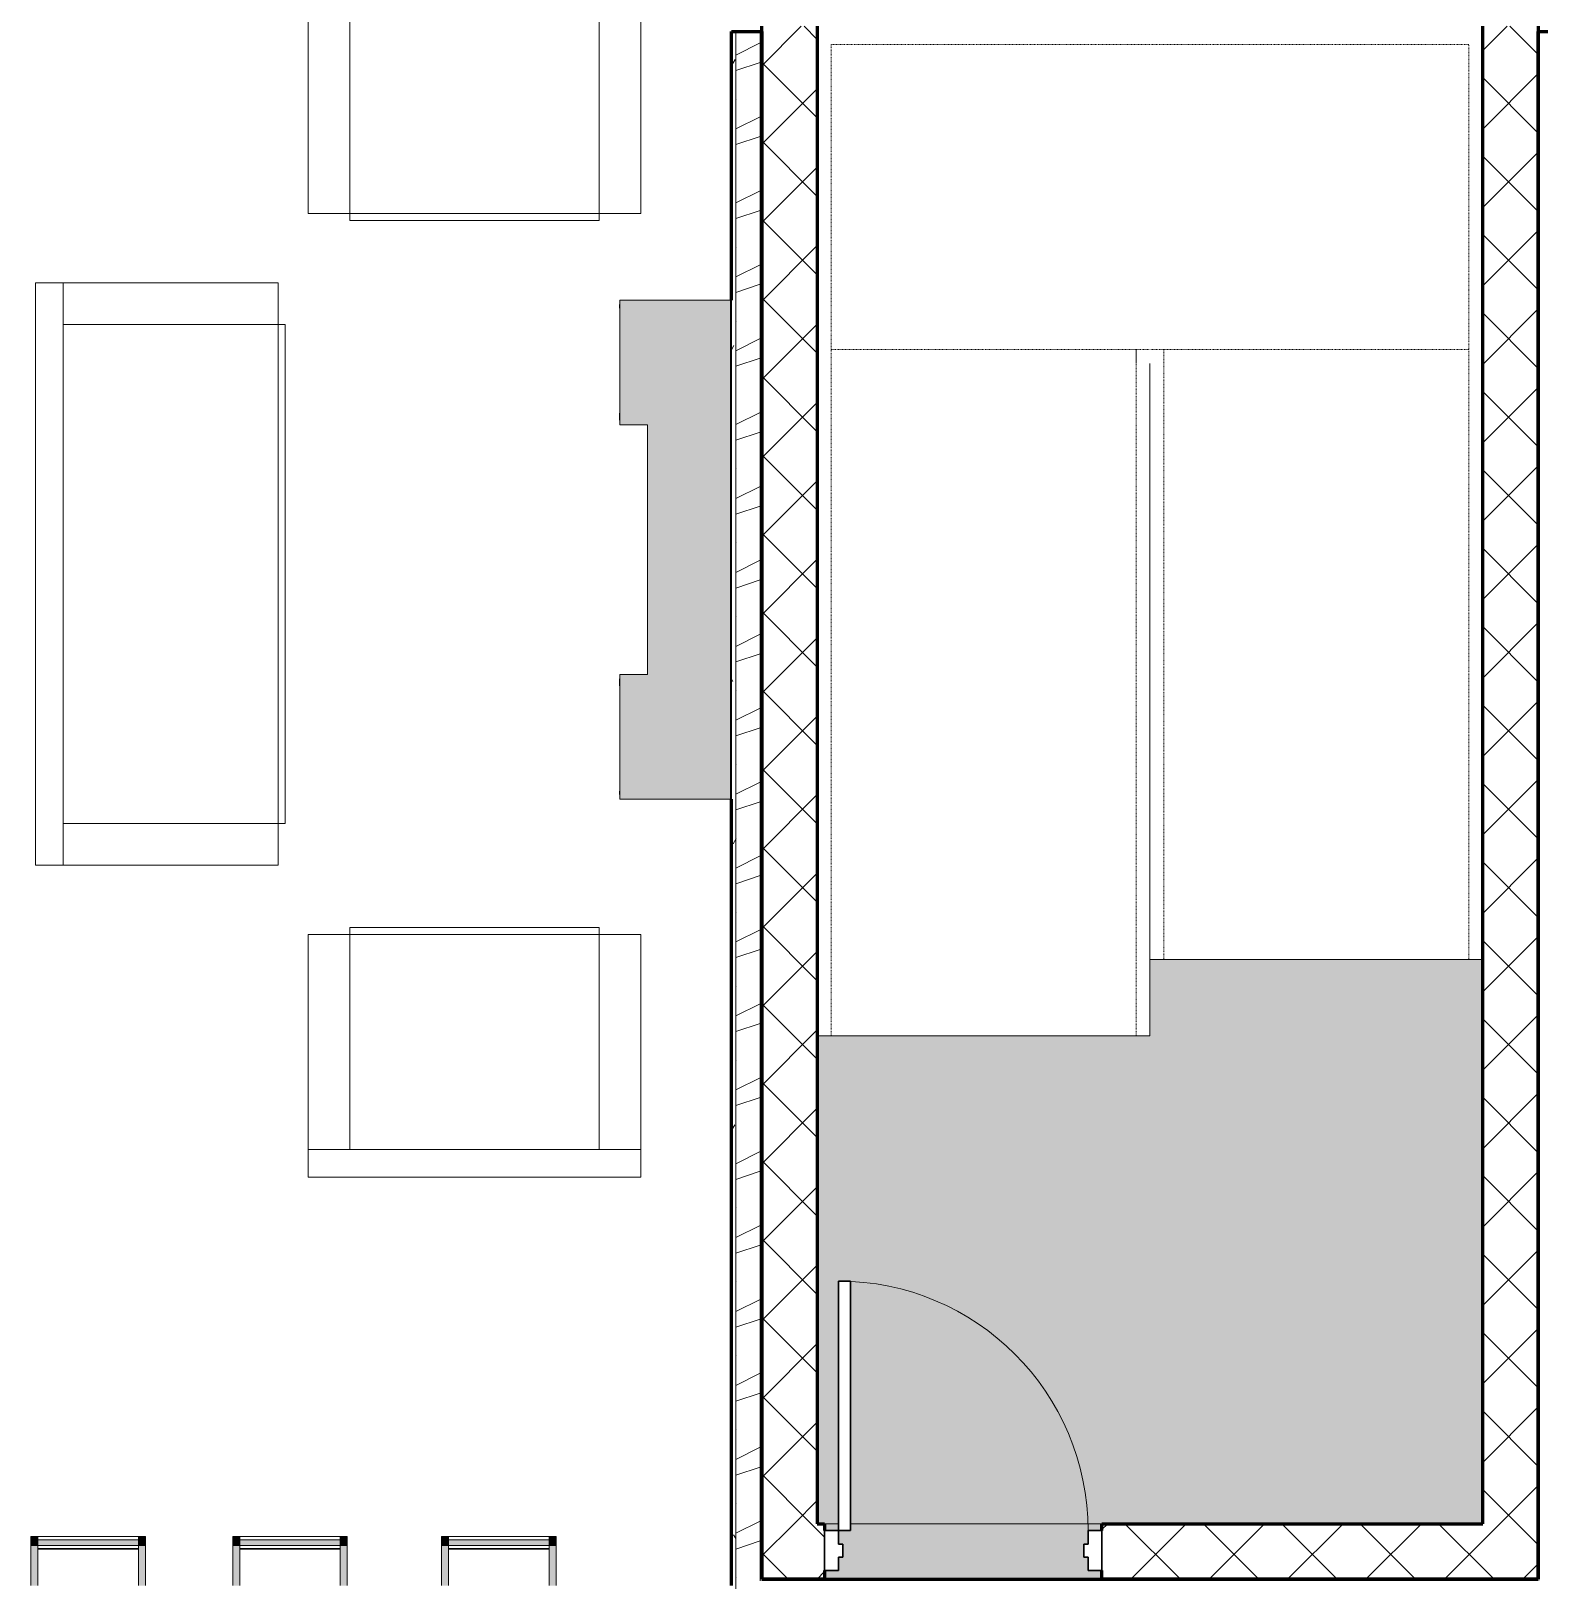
# Model space of a CAD drawing. Header units: inches. Extents: x -4061 to -1937, y 10959 to 12323.
# Drawn here: x -2741.8 to -2524.2, y 11853.1 to 12076.5 of the extents above; entities that cross this region are included whole.
import ezdxf

# ---------------------------------------------------------------- set-up
doc = ezdxf.new("R2010")
doc.units = ezdxf.units.IN
doc.header["$MEASUREMENT"] = 0
doc.linetypes.add('Overhead 1_16_', pattern=[0.101562, 0.0625, -0.039062])
for name, color, linetype, lineweight in [('0-1', 7, 'Continuous', 5), ('0-2', 250, 'Continuous', 9), ('0-5', 7, 'Continuous', 18), ('A-DOOR-1', 250, 'Continuous', 9), ('A-DOOR-2', 50, 'Continuous', 30), ('A-DOOR-FRAM-1', 50, 'Continuous', 30), ('A-FLOR-2', 7, 'Continuous', 18), ('A-FLOR-3', 253, 'Continuous', 18), ('A-WALL', 113, 'Continuous', 18), ('A-WALL-10', 113, 'Continuous', 60), ('A-WALL-2', 10, 'Continuous', 60), ('A-WALL-3', 7, 'Continuous', 18), ('A-WALL-4', 254, 'Continuous', 5), ('A-WALL-PATT-5', 252, 'Continuous', 9), ('A-WALL-PATT-6', 111, 'Continuous', 9), ('I-FURN', 30, 'Continuous', 9), ('I-FURN-1', 250, 'Continuous', 9), ('I-FURN-2', 71, 'Continuous', 9), ('I-FURN-3', 53, 'Continuous', 9), ('S-STRS-MBND-1', 250, 'Overhead 1_16_', 9)]:
    doc.layers.add(name, color=color, linetype=linetype, lineweight=lineweight)
pattern_1 = [(45, (0, 0), (-5.656854, 5.656854), []), (135, (0, 0), (-5.656854, -5.656854), [])]

# ---------------------------------------------------------------- blocks, each defined once
blk = doc.blocks.new('Bar_Stool_6722_1_ - Bar_Stool_6722_1_-V7-ENLARGED RCP - 2ND FLOOR PLAN - EAST')
at = {"layer": 'I-FURN-2'}
for points in [[(1, 20.63), (0, 20.63), (0, 20.14), (1, 20.14)], [(0, 20.14), (0, 20.13), (1, 20.14)], [(16.5, 20.63), (15.5, 20.63), (15.5, 20.14), (16.5, 20.14)], [(15.5, 20.14), (15.5, 20.13), (16.5, 20.14)], [(0, 7.07), (0, 1.3), (1, 1.3), (1, 7.07)], [(15.5, 7.07), (15.5, 1.3), (16.5, 1.3), (16.5, 7.07), (16, 7.07)], [(0, 1.3), (0, 0.75), (1, 0.75), (1, 1.3)], [(0, 0.75), (0, 0), (1, 0), (1, 0.75)], [(1, 1.3), (1, 0.46), (15.5, 0.46), (15.5, 1.3), (11.84, 1.3)], [(15.5, 1.3), (15.5, 0.75), (16.5, 0.75), (16.5, 1.3), (16, 1.3)], [(15.5, 0.75), (15.5, 0), (16.5, 0), (16.5, 0.75), (16, 0.75)]]:
    blk.add_hatch(color=256, dxfattribs=at).paths.add_polyline_path(points, flags=0)
at = {"layer": 'I-FURN-1'}
for p, q in [((0, 20.63), (0, 20.14)), ((0, 20.14), (1, 20.14)), ((1, 20.14), (1, 20.63)), ((15.5, 20.63), (15.5, 20.14)), ((15.5, 20.14), (16.5, 20.14)), ((16.5, 20.14), (16.5, 20.63)), ((0, 7.07), (0, 1.3)), ((1, 1.3), (1, 7.07)), ((15.5, 7.07), (15.5, 1.3)), ((16.5, 1.3), (16.5, 7.07)), ((0, 1.3), (1, 1.3)), ((0, 1.3), (0, 0.75)), ((0, 0.75), (0, 0)), ((0, 0.75), (1, 0.75)), ((1, 1.83), (15.5, 1.83)), ((1, 1.73), (15.5, 1.73)), ((15.5, 1.3), (1, 1.3)), ((1, 0.75), (1, 1.3)), ((1, 0), (1, 0.75)), ((1, 0.46), (15.5, 0.46)), ((15.5, 1.3), (16.5, 1.3)), ((15.5, 1.3), (15.5, 0.75)), ((15.5, 0.75), (15.5, 0)), ((15.5, 0.75), (16.5, 0.75)), ((16.5, 0), (15.5, 0)), ((16.5, 0.75), (16.5, 1.3)), ((16.5, 0), (16.5, 0.75)), ((1, 0), (0, 0)), ((1, 0), (15.5, 0))]:
    blk.add_line(p, q, dxfattribs=at)
blk = doc.blocks.new('Bar_Stool_6722_1_ - Bar_Stool_6722_1_-V2-ENLARGED RCP - 2ND FLOOR PLAN - EAST')
at = {"layer": 'I-FURN-2'}
for points in [[(1, 20.63), (0, 20.63), (0, 20.14), (1, 20.14), (1, 20.45)], [(1, 20.13), (1, 20.14), (0.59, 20.13)], [(16.5, 20.63), (15.5, 20.63), (15.5, 20.14), (16.5, 20.14)], [(1, 1.3), (1, 7.07), (0, 7.07), (0, 1.3)], [(16.5, 1.83), (16.5, 7.07), (15.5, 7.07), (15.5, 1.3), (16.5, 1.3)], [(1, 0.75), (1, 1.3), (0, 1.3), (0, 0.75), (1, 0.75)], [(1, 0.46), (1, 0.75), (0, 0.75), (0, 0), (1, 0)], [(15.5, 0.75), (15.5, 1.3), (1, 1.3), (1, 0.46), (15.5, 0.46), (15.5, 0.75)], [(16.5, 1.3), (15.5, 1.3), (15.5, 0.75), (16.5, 0.75), (16.5, 0.94)], [(16.5, 0.46), (16.5, 0.75), (15.5, 0.75), (15.5, 0), (16.5, 0)]]:
    blk.add_hatch(color=256, dxfattribs=at).paths.add_polyline_path(points, flags=0)
at = {"layer": 'I-FURN-1'}
for p, q in [((0, 20.63), (0, 20.14)), ((0, 20.14), (1, 20.14)), ((1, 20.14), (1, 20.63)), ((15.5, 20.63), (15.5, 20.14)), ((15.5, 20.14), (16.5, 20.14)), ((16.5, 20.14), (16.5, 20.63)), ((0, 7.07), (0, 1.3)), ((1, 1.3), (1, 7.07)), ((15.5, 7.07), (15.5, 1.3)), ((16.5, 1.3), (16.5, 7.07)), ((0, 1.3), (1, 1.3)), ((0, 1.3), (0, 0.75)), ((0, 0.75), (0, 0)), ((0, 0.75), (1, 0.75)), ((1, 1.83), (15.5, 1.83)), ((1, 1.73), (15.5, 1.73)), ((15.5, 1.3), (1, 1.3)), ((1, 0.75), (1, 1.3)), ((1, 0), (1, 0.75)), ((1, 0.46), (15.5, 0.46)), ((15.5, 1.3), (16.5, 1.3)), ((15.5, 1.3), (15.5, 0.75)), ((15.5, 0.75), (15.5, 0)), ((15.5, 0.75), (16.5, 0.75)), ((16.5, 0), (15.5, 0)), ((16.5, 0.75), (16.5, 1.3)), ((16.5, 0), (16.5, 0.75)), ((1, 0), (0, 0)), ((1, 0), (15.5, 0))]:
    blk.add_line(p, q, dxfattribs=at)
blk = doc.blocks.new('Entertainment_Center_14771 - Entertainment_Center_14771-1352616-ENLARGED RCP - 2ND FLOOR PLAN - EAST')
at = {"layer": 'I-FURN-3'}
for points in [[(36, 6.12), (-36, 6.12), (-36, 6), (36, 6)], [(36, -6), (36, 6), (-36, 6), (-36, -10), (-18, -10), (-18, -6), (18, -6), (18, -10), (36, -10)], [(-34.85, -10), (-35.34, -10), (-35.31, -10.03), (-34.85, -10.03)], [(-18.66, -10.03), (-18.66, -10), (-19.66, -10), (-19.66, -10.03), (-19, -10.03)], [(19.66, -10), (18.66, -10), (18.66, -10.03), (19.66, -10.03)], [(35.34, -10.03), (35.31, -10), (34.85, -10), (34.85, -10.03), (35.31, -10.03)]]:
    blk.add_hatch(color=256, dxfattribs=at).paths.add_polyline_path(points, flags=0)
at = {"layer": 'I-FURN-1'}
for p, q in [((36, 6.12), (-36, 6.12)), ((-36, 6), (-36, 6.12)), ((-36, 6), (36, 6)), ((-36, -10), (-36, 6)), ((-36, 6), (36, 6)), ((36, 6), (36, 6.12)), ((36, 6), (36, -10)), ((18, -6), (-18, -6)), ((-18, -6), (-18, -10)), ((18, -10), (18, -6)), ((-18, -10), (-36, -10)), ((-35.34, -10.03), (-35.34, -10)), ((-34.85, -10.03), (-35.34, -10.03)), ((-34.85, -10), (-34.85, -10.03)), ((-19.66, -10.03), (-19.66, -10)), ((-18.66, -10.03), (-19.66, -10.03)), ((-18.66, -10), (-18.66, -10.03)), ((36, -10), (18, -10)), ((18.66, -10.03), (18.66, -10)), ((19.66, -10.03), (18.66, -10.03)), ((19.66, -10), (19.66, -10.03)), ((34.85, -10.03), (34.85, -10)), ((35.34, -10.03), (34.85, -10.03)), ((35.34, -10), (35.34, -10.03))]:
    blk.add_line(p, q, dxfattribs=at)
blk = doc.blocks.new('Couch-Both_Arms-Generic - 1-1352606-ENLARGED RCP - 2ND FLOOR PLAN - EAST')
at = {"layer": 'I-FURN'}
for p, q in [((-42, 13.5), (42, 13.5)), ((-36, 13.5), (-42, 13.5)), ((-42, 13.5), (-42, -17.5)), ((36, 13.5), (-36, 13.5)), ((-36, 13.5), (-36, -18.5)), ((-36, -17.5), (-36, 13.5)), ((36, -18.5), (36, 13.5)), ((42, 13.5), (36, 13.5)), ((36, 13.5), (36, -17.5)), ((42, -17.5), (42, 13.5)), ((-42, -17.5), (-36, -17.5)), ((36, -17.5), (42, -17.5)), ((-36, -18.5), (36, -18.5))]:
    blk.add_line(p, q, dxfattribs=at)
at = {"layer": 'I-FURN-1'}
for p, q in [((42, 17.5), (-42, 17.5)), ((-42, 17.5), (-42, -17.5)), ((42, -17.5), (42, 17.5)), ((-42, -17.5), (42, -17.5))]:
    blk.add_line(p, q, dxfattribs=at)
blk = doc.blocks.new('Couch-Both_Arms-Generic - 2-1523460-ENLARGED RCP - 2ND FLOOR PLAN - EAST')
at = {"layer": 'I-FURN'}
for p, q in [((-18, 18.5), (18, 18.5)), ((-18, -13.5), (-18, 18.5)), ((18, 18.5), (18, -13.5)), ((-24, 17.5), (-18, 17.5)), ((-24, -13.5), (-24, 17.5)), ((-18, 17.5), (-18, -13.5)), ((18, 17.5), (24, 17.5)), ((18, -13.5), (18, 17.5)), ((24, 17.5), (24, -13.5)), ((-24, -13.5), (24, -13.5)), ((-18, -13.5), (-24, -13.5)), ((18, -13.5), (-18, -13.5)), ((24, -13.5), (18, -13.5))]:
    blk.add_line(p, q, dxfattribs=at)
at = {"layer": 'I-FURN-1'}
for p, q in [((-24, 17.5), (24, 17.5)), ((-24, -17.5), (-24, 17.5)), ((24, 17.5), (24, -17.5)), ((24, -17.5), (-24, -17.5))]:
    blk.add_line(p, q, dxfattribs=at)
blk = doc.blocks.new('Couch-Both_Arms-Generic - 2-1352635-ENLARGED RCP - 2ND FLOOR PLAN - EAST')
at = {"layer": 'I-FURN'}
for p, q in [((-24, 13.5), (24, 13.5)), ((-18, 13.5), (-24, 13.5)), ((-24, 13.5), (-24, -17.5)), ((18, 13.5), (-18, 13.5)), ((-18, 13.5), (-18, -18.5)), ((-18, -17.5), (-18, 13.5)), ((18, -18.5), (18, 13.5)), ((24, 13.5), (18, 13.5)), ((18, 13.5), (18, -17.5)), ((24, -17.5), (24, 13.5)), ((-24, -17.5), (-18, -17.5)), ((18, -17.5), (24, -17.5)), ((-18, -18.5), (18, -18.5))]:
    blk.add_line(p, q, dxfattribs=at)
at = {"layer": 'I-FURN-1'}
for p, q in [((24, 17.5), (-24, 17.5)), ((-24, 17.5), (-24, -17.5)), ((24, -17.5), (24, 17.5)), ((-24, -17.5), (24, -17.5))]:
    blk.add_line(p, q, dxfattribs=at)
blk = doc.blocks.new('CTR - 1st Phase - Unit Layouts_rvt-1-ENLARGED RCP - 2ND FLOOR PLAN - EAST')
at = {"layer": '0-2'}
for name, p, rotation in [('Couch-Both_Arms-Generic - 2-1523460-ENLARGED RCP - 2ND FLOOR PLAN - EAST', (-2677.77, 12067.69), 180), ('Couch-Both_Arms-Generic - 1-1352606-ENLARGED RCP - 2ND FLOOR PLAN - EAST', (-2723.6, 11998.19), 90.00000000003648), ('Entertainment_Center_14771 - Entertainment_Center_14771-1352616-ENLARGED RCP - 2ND FLOOR PLAN - EAST', (-2646.82, 12001.7), 270.0000000000317), ('Couch-Both_Arms-Generic - 2-1352635-ENLARGED RCP - 2ND FLOOR PLAN - EAST', (-2677.77, 11928.69), 180), ('Bar_Stool_6722_1_ - Bar_Stool_6722_1_-V7-ENLARGED RCP - 2ND FLOOR PLAN - EAST', (-2725.25, 11859.34), 180), ('Bar_Stool_6722_1_ - Bar_Stool_6722_1_-V2-ENLARGED RCP - 2ND FLOOR PLAN - EAST', (-2696.13, 11859.34), 180), ('Bar_Stool_6722_1_ - Bar_Stool_6722_1_-V7-ENLARGED RCP - 2ND FLOOR PLAN - EAST', (-2666.01, 11859.34), 180)]:
    blk.add_blockref(name, p, dxfattribs=dict(at, rotation=rotation))
blk = doc.blocks.new('HOLLOW METAL - STAIR DOOR-2009181-ENLARGED RCP - 2ND FLOOR PLAN - EAST')
at = {"layer": 'A-DOOR-1'}
blk.add_arc((18, -3.25), 36, 180, 270, dxfattribs=at)
at = {"layer": 'A-DOOR-2'}
for p, q in [((16.25, -3.25), (18, -3.25)), ((16.25, -39.25), (16.25, -3.25)), ((18, -3.25), (18, -39.25)), ((18, -39.25), (16.25, -39.25))]:
    blk.add_line(p, q, dxfattribs=at)
at = {"layer": 'A-DOOR-FRAM-1'}
for p, q in [((-20, 2.5), (-18, 2.5)), ((-20, -3.25), (-20, 2.5)), ((-18, 2.5), (-18, 0.5625)), ((18, 2.5), (20, 2.5)), ((18, 0.5625), (18, 2.5)), ((20, 2.5), (20, -3.25)), ((-18, 0.5625), (-17.375, 0.5625)), ((-17.375, 0.5625), (-17.375, -1.3125)), ((17.375, 0.5625), (18, 0.5625)), ((17.375, -1.3125), (17.375, 0.5625)), ((-18, -1.3125), (-18, -3.25)), ((-17.375, -1.3125), (-18, -1.3125)), ((18, -1.3125), (17.375, -1.3125)), ((18, -3.25), (18, -1.3125)), ((-18, -3.25), (-20, -3.25)), ((20, -3.25), (18, -3.25))]:
    blk.add_line(p, q, dxfattribs=at)
blk = doc.blocks.new('CTR - 1st Phase -Stairs _ Elevators_rvt-1-ENLARGED RCP - 2ND FLOOR PLAN - EAST')
at = {"layer": 'A-FLOR-3'}
blk.add_hatch(color=256, dxfattribs=at).paths.add_polyline_path([(-2627.26, 11861.19), (-2625.26, 11861.19), (-2625.26, 11896.19), (-2623.51, 11896.19), (-2623.51, 11861.19), (-2532.32, 11861.19), (-2532.32, 11942.56), (-2580.32, 11942.56), (-2580.32, 11931.56), (-2628.32, 11931.56), (-2628.32, 11861.19)], flags=0)
at = {"layer": 'A-WALL-4'}
h = blk.add_hatch(color=256, dxfattribs=at)
h.paths.add_polyline_path([(-2627.26, 11853.19), (-2587.26, 11853.19), (-2587.26, 11854.44), (-2589.26, 11854.44), (-2589.26, 11856.38), (-2589.89, 11856.38), (-2589.89, 11858.25), (-2589.26, 11858.25), (-2589.26, 11860.19), (-2587.26, 11860.19), (-2587.26, 11861.19), (-2623.51, 11861.19), (-2623.51, 11860.19), (-2625.26, 11860.19), (-2625.26, 11858.25), (-2624.64, 11858.25), (-2624.64, 11856.38), (-2625.26, 11856.38), (-2625.26, 11854.44), (-2627.26, 11854.44)], flags=0)
h.paths.add_polyline_path([(-2627.26, 11860.19), (-2625.26, 11860.19), (-2625.26, 11861.19), (-2627.26, 11861.19)], flags=0)
at = {"layer": 'A-WALL-PATT-5'}
h = blk.add_hatch(dxfattribs=at)
h.set_pattern_fill('FP_21', color=256, style=0, pattern_type=2)
h.set_pattern_definition(pattern_1)
h.paths.add_polyline_path([(-2636.17, 11861.19), (-2628.32, 11861.19), (-2628.32, 12077.19), (-2636.32, 12077.19), (-2636.32, 11861.19)], flags=0)
h = blk.add_hatch(dxfattribs=at)
h.set_pattern_fill('FP_21', color=256, style=0, pattern_type=2)
h.set_pattern_definition(pattern_1)
h.paths.add_polyline_path([(-2524.7, 11861.19), (-2524.32, 11861.19), (-2524.32, 12077.19), (-2532.32, 12077.19), (-2532.32, 11861.19), (-2528.27, 11861.19)], flags=0)
h = blk.add_hatch(dxfattribs=at)
h.set_pattern_fill('FP_21', color=256, style=0, pattern_type=2)
h.set_pattern_definition(pattern_1)
h.paths.add_polyline_path([(-2636.32, 11853.19), (-2627.26, 11853.19), (-2627.26, 11861.19), (-2636.32, 11861.19), (-2636.32, 11853.37)], flags=0)
h.paths.add_polyline_path([(-2524.32, 11853.19), (-2524.32, 11861.19), (-2587.26, 11861.19), (-2587.26, 11853.19), (-2524.7, 11853.19)], flags=0)
at = {"layer": 'A-FLOR-2'}
for p, q in [((-2580.32, 11931.56), (-2580.32, 11942.56)), ((-2580.32, 11942.56), (-2532.32, 11942.56)), ((-2628.32, 11931.56), (-2580.32, 11931.56))]:
    blk.add_line(p, q, dxfattribs=at)
at = {"layer": 'A-WALL-2'}
for p, q in [((-2636.32, 11861.19), (-2636.32, 12077.19)), ((-2628.32, 12077.19), (-2628.32, 11861.19)), ((-2532.32, 11861.19), (-2532.32, 12077.19)), ((-2524.32, 12077.19), (-2524.32, 11861.19)), ((-2636.32, 11853.19), (-2636.32, 11861.19)), ((-2628.32, 11861.19), (-2627.26, 11861.19)), ((-2627.26, 11861.19), (-2627.26, 11860.19)), ((-2587.26, 11861.19), (-2532.32, 11861.19)), ((-2587.26, 11860.19), (-2587.26, 11861.19)), ((-2524.32, 11861.19), (-2524.32, 11853.19)), ((-2627.26, 11854.44), (-2627.26, 11853.19)), ((-2587.26, 11853.19), (-2587.26, 11854.44)), ((-2627.26, 11853.19), (-2636.32, 11853.19)), ((-2524.32, 11853.19), (-2587.26, 11853.19))]:
    blk.add_line(p, q, dxfattribs=at)
at = {"layer": 'A-WALL-3'}
for p, q in [((-2625.26, 11861.19), (-2627.26, 11861.19)), ((-2587.26, 11861.19), (-2623.51, 11861.19))]:
    blk.add_line(p, q, dxfattribs=at)
at = {"layer": 'S-STRS-MBND-1'}
for p, q in [((-2534.32, 12074.56), (-2626.32, 12074.56)), ((-2626.32, 12074.56), (-2626.32, 12032.98)), ((-2534.32, 12039.15), (-2534.32, 12074.56)), ((-2534.32, 12039.15), (-2534.32, 11942.56)), ((-2626.32, 11931.56), (-2626.32, 12032.98)), ((-2626.32, 12030.56), (-2582.32, 12030.56)), ((-2582.32, 12030.56), (-2582.32, 12028.56)), ((-2582.32, 12030.56), (-2580.32, 12030.56)), ((-2582.32, 12028.56), (-2582.32, 12030.56)), ((-2578.32, 12030.56), (-2580.32, 12030.56)), ((-2578.32, 12030.56), (-2578.32, 11942.56)), ((-2534.32, 12030.56), (-2578.32, 12030.56)), ((-2582.32, 11931.56), (-2582.32, 12028.56)), ((-2580.32, 12028.56), (-2580.32, 11942.56)), ((-2580.32, 11931.56), (-2580.32, 12028.56)), ((-2628.32, 11931.56), (-2628.32, 11955.98)), ((-2628.32, 11931.56), (-2626.32, 11931.56)), ((-2626.32, 11931.56), (-2582.32, 11931.56)), ((-2582.32, 11931.56), (-2580.32, 11931.56))]:
    blk.add_line(p, q, dxfattribs=at)
at = {"layer": '0-5', "rotation": 180}
blk.add_blockref('HOLLOW METAL - STAIR DOOR-2009181-ENLARGED RCP - 2ND FLOOR PLAN - EAST', (-2607.26, 11856.94), dxfattribs=at)

msp = doc.modelspace()

# ---------------------------------------------------------------- hatches: boundary and pattern name
at = {"layer": 'A-WALL'}
for points in [[(-2636.54, 11852.94), (-2636.32, 11852.94), (-2636.32, 12076.46), (-2636.57, 12076.46), (-2636.57, 11852.94)], [(-2524.2, 11852.94), (-2524.07, 11852.94), (-2524.07, 12076.46), (-2524.32, 12076.46), (-2524.32, 11852.94), (-2524.26, 11852.94)], [(-2636.32, 11852.94), (-2524.32, 11852.94), (-2524.32, 11853.19), (-2636.32, 11853.19)]]:
    msp.add_hatch(color=256, dxfattribs=at).paths.add_polyline_path(points, flags=0)
at = {"layer": 'A-WALL-PATT-6'}
h = msp.add_hatch(dxfattribs=at)
h.set_pattern_fill('FP_1', color=256, style=0, pattern_type=2)
h.set_pattern_definition([(0, (0, 0), (20.48, 5.12), [0.845, -14.515, 0.845, -14.515, -81.92]), (0, (0, 0), (20.48, 5.12), [-30.72, 0.845, -29.875, 0.845, -14.515, -35.84]), (0, (0, 0), (20.48, 5.12), [-76.8, 0.845, -9.395, 0.845, -24.755]), (120, (7.68, 2.56), (-14.67405, 15.1762003), [0.845, -14.515, 0.845, -14.515, -81.92]), (120, (7.68, 2.56), (-14.67405, 15.1762003), [-30.72, 0.845, -29.875, 0.845, -14.515, -35.84]), (120, (7.68, 2.56), (-14.67405, 15.1762003), [-76.8, 0.845, -9.395, 0.845, -24.755]), (240, (10.24, 12.8), (-5.80595, -20.2962003), [0.845, -14.515, 0.845, -14.515, -81.92]), (240, (10.24, 12.8), (-5.80595, -20.2962003), [-30.72, 0.845, -29.875, 0.845, -14.515, -35.84]), (240, (10.24, 12.8), (-5.80595, -20.2962003), [-76.8, 0.845, -9.395, 0.845, -24.755])])
h.paths.add_polyline_path([(-2640.34, 11848.81), (-2640.3, 11848.81), (-2640.3, 11849.44), (-2640.07, 11849.44), (-2640.07, 12076.46), (-2640.7, 12076.46), (-2640.7, 11848.81)], flags=0)
h = msp.add_hatch(dxfattribs=at)
h.set_pattern_fill('FP_2', color=256, style=0, pattern_type=2)
h.set_pattern_definition([(216.87, (4.265, 10.662), (31.9871619, 21.32545714), [5.331, -47.981]), (206.565, (10.662, 7.464), (-10.662476, -10.6620098), [11.921, -11.921]), (198.435, (10.662, 2.132), (-21.32449365, -10.6625869), [6.744, -26.974])])
h.paths.add_polyline_path([(-2639.67, 11849.44), (-2639.67, 11852.94), (-2636.57, 11852.94), (-2636.57, 12076.46), (-2640.07, 12076.46), (-2640.07, 11849.44)], flags=0)

# ---------------------------------------------------------------- linework, layer by layer
at = {"layer": 'A-WALL'}
for p, q in [((-2640.07, 11849.44), (-2640.07, 12076.46)), ((-2636.57, 11852.94), (-2636.57, 12076.46))]:
    msp.add_line(p, q, dxfattribs=at)
at = {"layer": 'A-WALL-10'}
for p, q in [((-2640.7, 12037.7), (-2640.7, 12076.46)), ((-2640.7, 12076.46), (-2636.32, 12076.46)), ((-2636.32, 12076.46), (-2636.32, 11853.19)), ((-2524.32, 11853.19), (-2524.32, 12076.46)), ((-2524.32, 12076.46), (-2519.95, 12076.46)), ((-2640.7, 11852.26), (-2640.7, 11965.7)), ((-2636.32, 11853.19), (-2524.32, 11853.19))]:
    msp.add_line(p, q, dxfattribs=at)

# ---------------------------------------------------------------- block references
at = {"layer": '0-1'}
for name in ['CTR - 1st Phase - Unit Layouts_rvt-1-ENLARGED RCP - 2ND FLOOR PLAN - EAST', 'CTR - 1st Phase -Stairs _ Elevators_rvt-1-ENLARGED RCP - 2ND FLOOR PLAN - EAST']:
    msp.add_blockref(name, (0, 0), dxfattribs=at)

doc.saveas('drawing.dxf')
